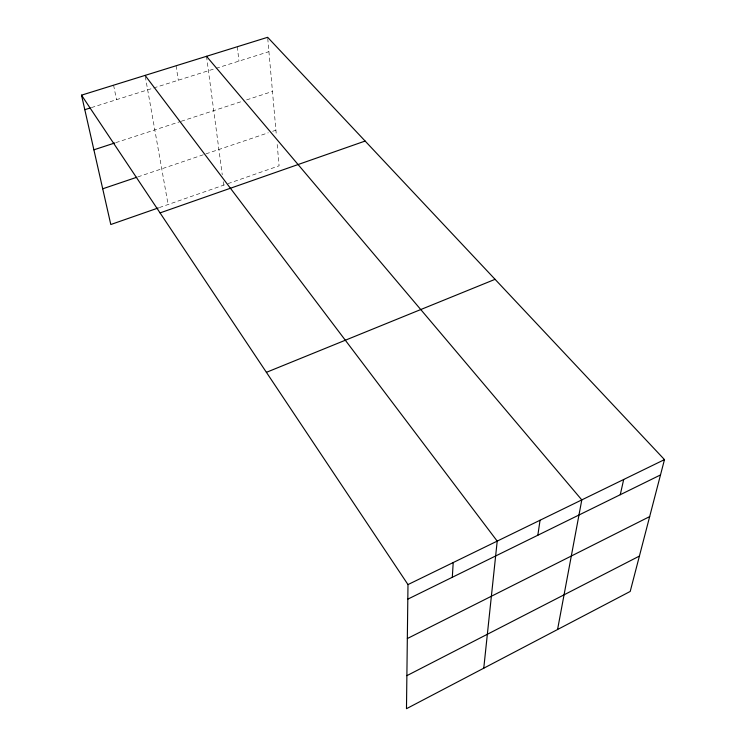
<?xml version="1.0" encoding="UTF-8"?>
<svg xmlns="http://www.w3.org/2000/svg" width="746" height="746" viewBox="0 0 746 746"><rect width="100%" height="100%" fill="white"/><g stroke="black" fill="none" stroke-linecap="round" stroke-linejoin="round"><path stroke-width="0.56" stroke-dasharray="3.73 2.8" d="M159.355 207.575L226.868 184.029M227.94 183.656L279.088 165.808L277.046 142.84M137.889 176.895L268.308 132.779M272.654 131.305L275.917 130.196M115.826 142.645L180.112 121.635M181.213 121.272L243.345 100.962M246.581 99.908L272.467 91.45M91.366 107.611L214.969 68.66M216.06 68.324L268.924 51.66M113.588 85.193L116.516 99.684M145.293 76.512L168.102 204.525M176.065 65.769L178.313 80.214M206.511 56.304L222.261 174.797M223.185 181.698L223.641 185.157M237.34 46.718L238.934 61.116M267.739 38.4L276.43 135.94"/><path stroke-width="1.12" d="M81.519 95.162L407.987 584.584L406.477 708.7L630.211 591.447L664.481 459.611L267.646 37.3L81.519 95.162L110.8 224.518L158.264 207.957M452.309 577.283L453.204 562.559M483.762 668.192L497.209 541.12L145.097 75.393M537.838 535.236L540.057 520.242M557.57 629.512L581.796 499.904L206.511 56.304M620.262 494.719L623.684 479.492M406.878 675.662L639.406 556.078M407.335 638.548L649.663 516.596M407.81 599.15L660.49 474.941M407.987 584.584L664.481 459.611M266.406 372.329L495.064 279.33M160.064 212.899L365.13 141.05M102.715 188.794L136.807 177.259M93.893 149.815L114.735 142.999M84.811 109.681L90.275 107.956"/></g></svg>
